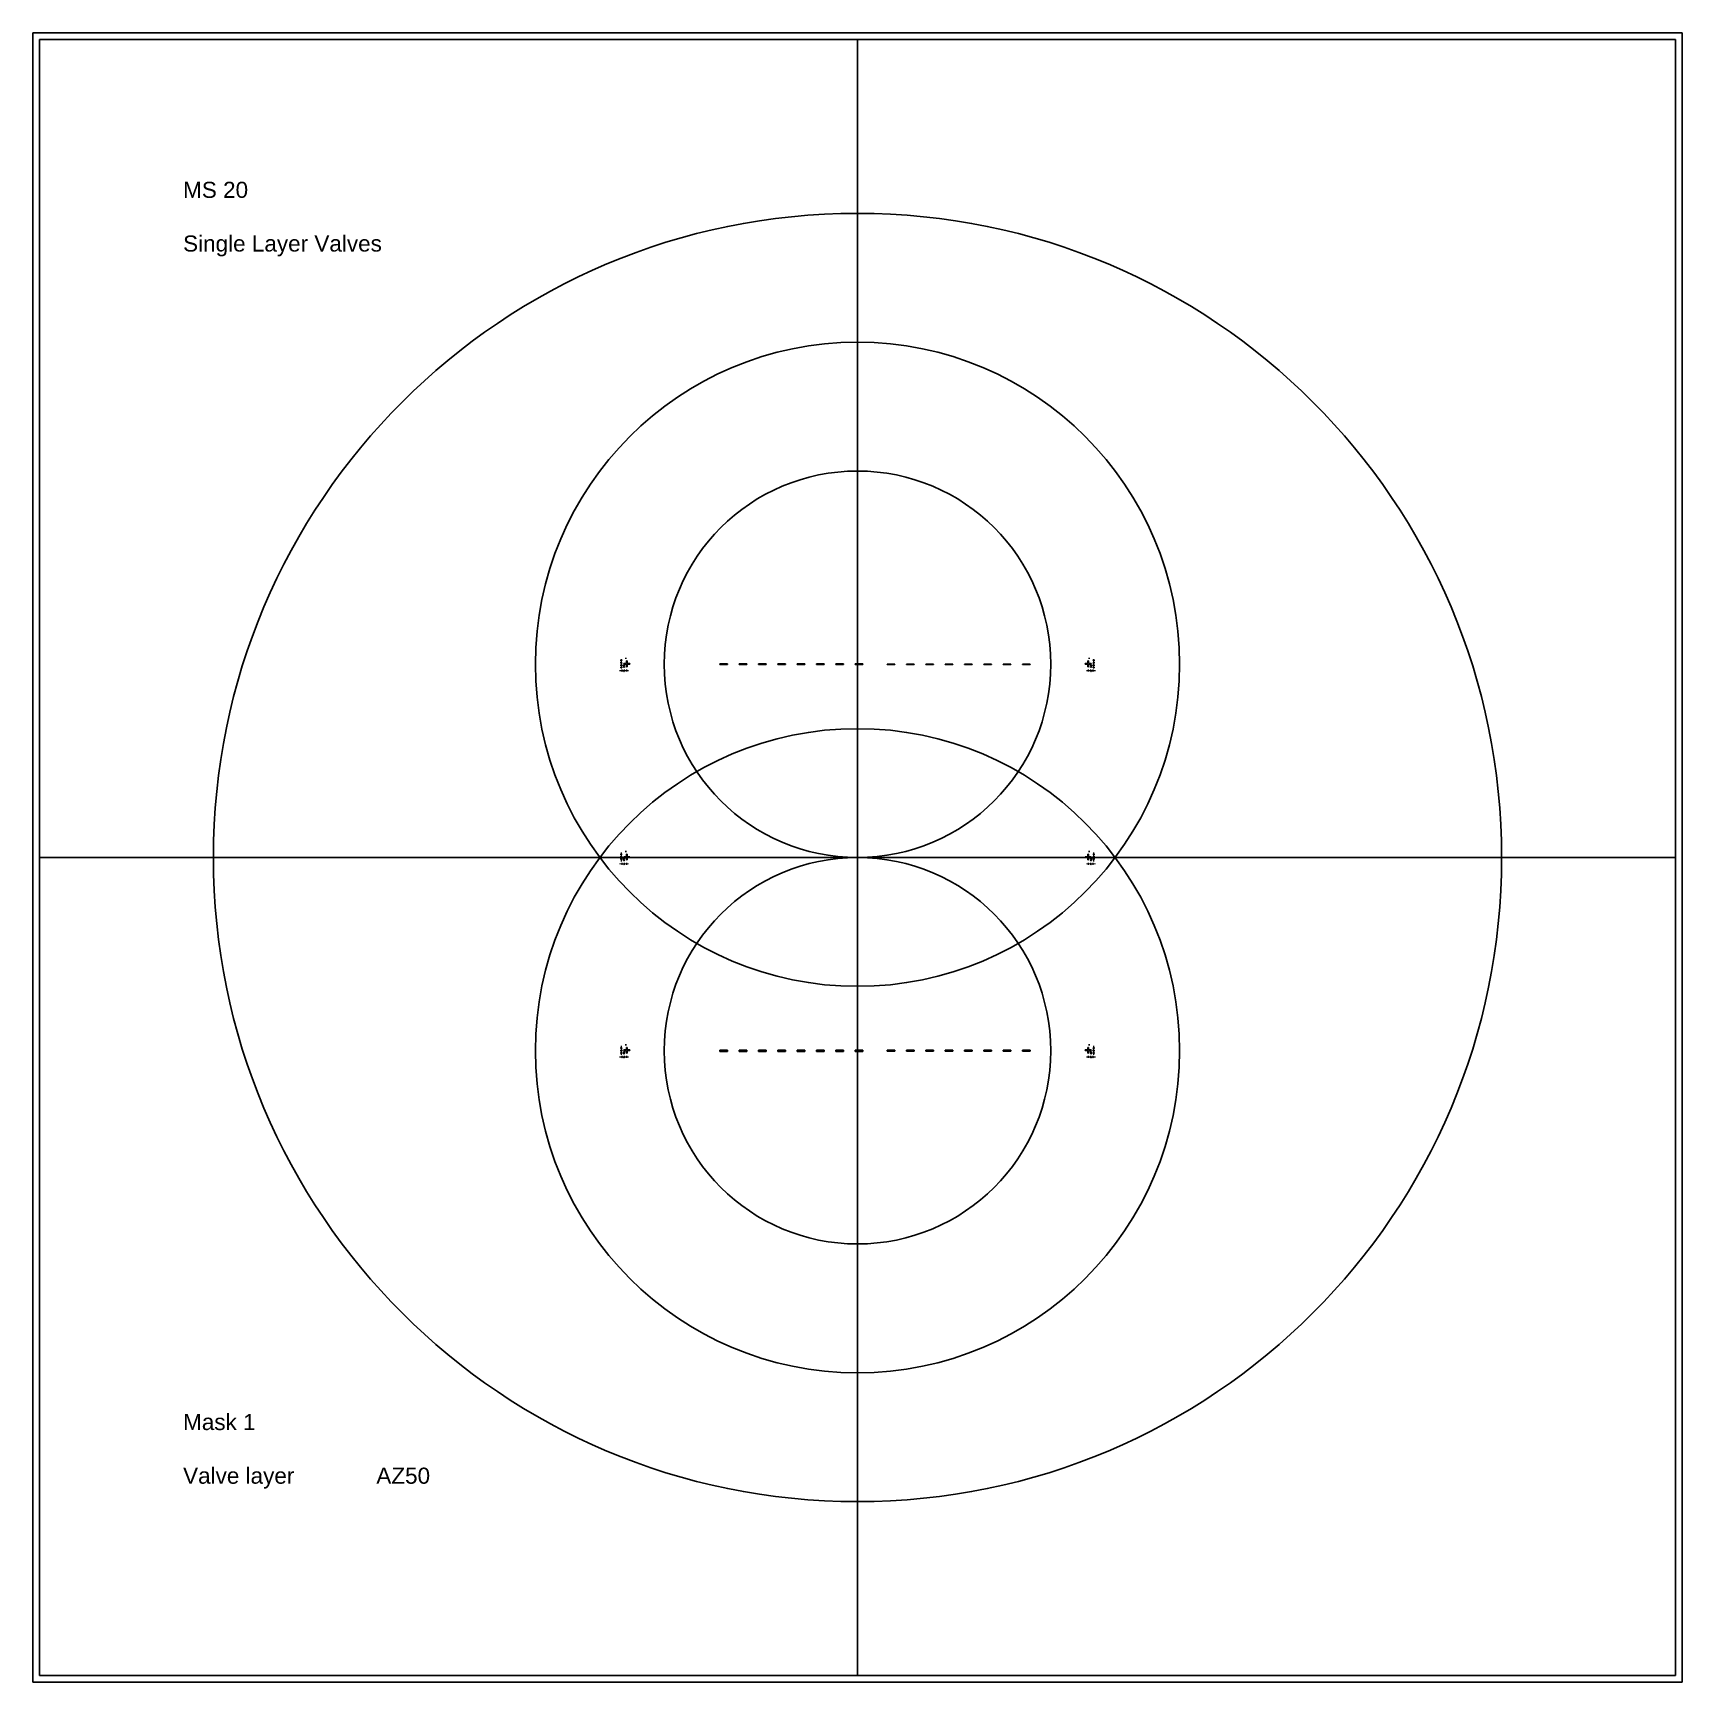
# Model space of a CAD drawing. Header units: millimetres. Extents: x 1000 to 444771, y -11148 to 590229.
# Drawn here: x 1000 to 129000, y 151000 to 279000 of the extents above; entities that cross this region are included whole.
import ezdxf

# ---------------------------------------------------------------- set-up
doc = ezdxf.new("R2010")
doc.units = ezdxf.units.MM
doc.layers.add('CLEAR', color=140, linetype='Continuous')
doc.layers.add('MASK', color=20, linetype='Continuous')
doc.styles.get("Standard").update_dxf_attribs({"font": 'arial.ttf'})

msp = doc.modelspace()

# ---------------------------------------------------------------- linework, layer by layer
for p, q in [((65000, 278500), (65000, 151500)), ((1500, 215000), (128500, 215000))]:
    msp.add_line(p, q)
for centre, radius in [((65000, 215000), 50000), ((65000, 230000), 25000), ((65000, 230000), 15000), ((65000, 200000), 25000), ((65000, 200000), 15000)]:
    msp.add_circle(centre, radius)
at = {"layer": 'CLEAR'}
for p, q in [((1000, 279000), (129000, 279000)), ((1000, 151000), (1000, 279000)), ((129000, 279000), (129000, 151000)), ((47016, 230410), (47016, 230510)), ((47016, 230510), (47028, 230510)), ((47028, 230410), (47016, 230410)), ((47028, 230510), (47028, 230410)), ((82972, 230510), (82972, 230410)), ((82984, 230510), (82972, 230510)), ((82972, 230410), (82984, 230410)), ((82984, 230410), (82984, 230510)), ((46566, 229545), (46566, 229470)), ((46578, 229545), (46566, 229545)), ((46566, 229470), (46578, 229470)), ((46578, 229470), (46578, 229545)), ((46596, 229545), (46596, 229495)), ((46608, 229545), (46596, 229545)), ((46596, 229495), (46608, 229495)), ((46608, 229495), (46608, 229545)), ((46621, 230341), (46696, 230341)), ((46621, 230329), (46621, 230341)), ((46696, 230329), (46621, 230329)), ((46621, 230311), (46671, 230311)), ((46621, 230299), (46621, 230311)), ((46671, 230299), (46621, 230299)), ((46621, 230281), (46671, 230281)), ((46621, 230269), (46621, 230281)), ((46671, 230269), (46621, 230269)), ((46621, 230251), (46671, 230251)), ((46621, 230239), (46621, 230251)), ((46671, 230239), (46621, 230239)), ((46621, 230221), (46671, 230221)), ((46621, 230209), (46621, 230221)), ((46671, 230209), (46621, 230209)), ((46621, 230191), (46696, 230191)), ((46621, 230179), (46621, 230191)), ((46696, 230179), (46621, 230179)), ((46621, 230161), (46671, 230161)), ((46621, 230149), (46621, 230161)), ((46671, 230149), (46621, 230149)), ((46621, 230131), (46671, 230131)), ((46621, 230119), (46621, 230131)), ((46671, 230119), (46621, 230119)), ((46621, 230101), (46671, 230101)), ((46621, 230089), (46621, 230101)), ((46671, 230089), (46621, 230089)), ((46621, 230071), (46671, 230071)), ((46621, 230059), (46621, 230071)), ((46671, 230059), (46621, 230059)), ((46621, 230041), (46721, 230041)), ((46621, 230029), (46621, 230041)), ((46721, 230029), (46621, 230029)), ((46621, 230011), (46671, 230011)), ((46621, 229999), (46621, 230011)), ((46671, 229999), (46621, 229999)), ((46621, 229981), (46671, 229981)), ((46621, 229969), (46621, 229981)), ((46671, 229969), (46621, 229969)), ((46621, 229951), (46671, 229951)), ((46621, 229939), (46621, 229951)), ((46671, 229939), (46621, 229939)), ((46621, 229921), (46671, 229921)), ((46621, 229909), (46621, 229921)), ((46671, 229909), (46621, 229909)), ((46621, 229891), (46696, 229891)), ((46621, 229879), (46621, 229891)), ((46696, 229879), (46621, 229879)), ((46621, 229861), (46671, 229861)), ((46621, 229849), (46621, 229861)), ((46671, 229849), (46621, 229849)), ((46621, 229831), (46671, 229831)), ((46621, 229819), (46621, 229831)), ((46671, 229819), (46621, 229819)), ((46621, 229801), (46671, 229801)), ((46621, 229789), (46621, 229801)), ((46671, 229789), (46621, 229789)), ((46621, 229771), (46671, 229771)), ((46621, 229759), (46621, 229771)), ((46671, 229759), (46621, 229759)), ((46621, 229741), (46696, 229741)), ((46621, 229729), (46621, 229741)), ((46696, 229729), (46621, 229729)), ((46626, 229545), (46626, 229495)), ((46638, 229545), (46626, 229545)), ((46626, 229495), (46638, 229495)), ((46638, 229495), (46638, 229545)), ((46656, 229545), (46656, 229495)), ((46668, 229545), (46656, 229545)), ((46656, 229495), (46668, 229495)), ((46668, 229495), (46668, 229545)), ((46671, 230311), (46671, 230299)), ((46671, 230281), (46671, 230269)), ((46671, 230251), (46671, 230239)), ((46671, 230221), (46671, 230209)), ((46671, 230161), (46671, 230149)), ((46671, 230131), (46671, 230119)), ((46671, 230101), (46671, 230089)), ((46671, 230071), (46671, 230059)), ((46671, 230011), (46671, 229999)), ((46671, 229981), (46671, 229969)), ((46671, 229951), (46671, 229939)), ((46671, 229921), (46671, 229909)), ((46671, 229861), (46671, 229849)), ((46671, 229831), (46671, 229819)), ((46671, 229801), (46671, 229789)), ((46671, 229771), (46671, 229759)), ((46686, 229545), (46686, 229495)), ((46698, 229545), (46686, 229545)), ((46686, 229495), (46698, 229495)), ((46696, 230341), (46696, 230329)), ((46696, 230191), (46696, 230179)), ((46696, 229891), (46696, 229879)), ((46696, 229741), (46696, 229729)), ((46698, 229495), (46698, 229545)), ((46716, 229545), (46716, 229470)), ((46728, 229545), (46716, 229545)), ((46716, 229470), (46728, 229470)), ((46721, 230041), (46721, 230029)), ((46728, 229470), (46728, 229545)), ((46746, 229545), (46746, 229495)), ((46758, 229545), (46746, 229545)), ((46746, 229495), (46758, 229495)), ((46758, 229495), (46758, 229545)), ((46776, 229545), (46776, 229495)), ((46788, 229545), (46776, 229545)), ((46776, 229495), (46788, 229495)), ((46788, 229495), (46788, 229545)), ((46806, 229545), (46806, 229495)), ((46818, 229545), (46806, 229545)), ((46806, 229495), (46818, 229495)), ((46818, 229495), (46818, 229545)), ((46824, 229925), (46850, 229925)), ((46824, 229769), (46824, 229925)), ((46850, 229769), (46824, 229769)), ((46836, 229545), (46836, 229495)), ((46848, 229545), (46836, 229545)), ((46836, 229495), (46848, 229495)), ((46848, 229495), (46848, 229545)), ((46850, 229868), (46918, 229936)), ((46850, 229925), (46850, 229868)), ((46850, 229825), (46850, 229769)), ((46850, 229825), (46918, 229758)), ((46866, 230060), (47066, 230060)), ((46866, 230010), (46866, 230060)), ((47066, 230010), (46866, 230010)), ((46866, 229847), (46937, 229918)), ((46866, 229847), (46937, 229776)), ((46866, 229545), (46866, 229445)), ((46878, 229545), (46866, 229545)), ((46866, 229445), (46878, 229445)), ((46878, 229445), (46878, 229545)), ((46896, 229545), (46896, 229495)), ((46908, 229545), (46896, 229545)), ((46896, 229495), (46908, 229495)), ((46908, 229495), (46908, 229545)), ((46918, 229936), (46937, 229918)), ((46918, 229758), (46937, 229776)), ((46926, 229545), (46926, 229495)), ((46938, 229545), (46926, 229545)), ((46926, 229495), (46938, 229495)), ((46938, 229495), (46938, 229545)), ((46956, 229545), (46956, 229495)), ((46968, 229545), (46956, 229545)), ((46956, 229495), (46968, 229495)), ((46968, 229495), (46968, 229545)), ((46986, 229545), (46986, 229495)), ((46998, 229545), (46986, 229545)), ((46986, 229495), (46998, 229495)), ((46998, 229495), (46998, 229545)), ((47016, 229545), (47016, 229470)), ((47028, 229545), (47016, 229545)), ((47016, 229470), (47028, 229470)), ((47028, 229470), (47028, 229545)), ((47046, 229545), (47046, 229495)), ((47058, 229545), (47046, 229545)), ((47046, 229495), (47058, 229495)), ((47058, 229495), (47058, 229545)), ((47066, 230060), (47066, 230260)), ((47066, 230260), (47116, 230260)), ((47066, 229810), (47066, 230010)), ((47116, 229810), (47066, 229810)), ((47076, 229545), (47076, 229495)), ((47088, 229545), (47076, 229545)), ((47076, 229495), (47088, 229495)), ((47088, 229495), (47088, 229545)), ((47106, 229545), (47106, 229495)), ((47118, 229545), (47106, 229545)), ((47106, 229495), (47118, 229495)), ((47116, 230260), (47116, 230060)), ((47116, 230060), (47316, 230060)), ((47316, 230010), (47116, 230010)), ((47116, 230010), (47116, 229810)), ((47118, 229495), (47118, 229545)), ((47136, 229545), (47136, 229495)), ((47148, 229545), (47136, 229545)), ((47136, 229495), (47148, 229495)), ((47148, 229495), (47148, 229545)), ((47166, 229545), (47166, 229470)), ((47178, 229545), (47166, 229545)), ((47166, 229470), (47178, 229470)), ((47178, 229470), (47178, 229545)), ((47316, 230060), (47316, 230010)), ((54306, 230025), (54906, 230025)), ((54306, 229975), (54306, 230025)), ((54906, 229975), (54306, 229975)), ((54906, 230025), (54906, 229975)), ((55806, 230025), (56406, 230025)), ((55806, 229975), (55806, 230025)), ((56406, 229975), (55806, 229975)), ((56406, 230025), (56406, 229975)), ((57306, 230025), (57906, 230025)), ((57306, 229975), (57306, 230025)), ((57906, 229975), (57306, 229975)), ((57906, 230025), (57906, 229975)), ((58806, 230025), (59406, 230025)), ((58806, 229975), (58806, 230025)), ((59406, 229975), (58806, 229975)), ((59406, 230025), (59406, 229975)), ((60306, 230025), (60906, 230025)), ((60306, 229975), (60306, 230025)), ((60906, 229975), (60306, 229975)), ((60906, 230025), (60906, 229975)), ((61806, 230025), (62406, 230025)), ((61806, 229975), (61806, 230025)), ((62406, 229975), (61806, 229975)), ((62406, 230025), (62406, 229975)), ((63306, 230025), (63906, 230025)), ((63306, 229975), (63306, 230025)), ((63906, 229975), (63306, 229975)), ((63906, 230025), (63906, 229975)), ((64806, 230025), (65406, 230025)), ((64806, 229975), (64806, 230025)), ((65406, 229975), (64806, 229975)), ((65406, 230025), (65406, 229975)), ((67306, 230013), (67906, 230013)), ((67306, 229988), (67306, 230013)), ((67906, 229988), (67306, 229988)), ((67906, 230013), (67906, 229988)), ((68806, 230013), (69406, 230013)), ((68806, 229988), (68806, 230013)), ((69406, 229988), (68806, 229988)), ((69406, 230013), (69406, 229988)), ((70306, 230013), (70906, 230013)), ((70306, 229988), (70306, 230013)), ((70906, 229988), (70306, 229988)), ((70906, 230013), (70906, 229988)), ((71806, 230013), (72406, 230013)), ((71806, 229988), (71806, 230013)), ((72406, 229988), (71806, 229988)), ((72406, 230013), (72406, 229988)), ((73306, 230013), (73906, 230013)), ((73306, 229988), (73306, 230013)), ((73906, 229988), (73306, 229988)), ((73906, 230013), (73906, 229988)), ((74806, 230013), (75406, 230013)), ((74806, 229988), (74806, 230013)), ((75406, 229988), (74806, 229988)), ((75406, 230013), (75406, 229988)), ((76306, 230013), (76906, 230013)), ((76306, 229988), (76306, 230013)), ((76906, 229988), (76306, 229988)), ((76906, 230013), (76906, 229988)), ((77806, 230013), (78406, 230013)), ((77806, 229988), (77806, 230013)), ((78406, 229988), (77806, 229988)), ((78406, 230013), (78406, 229988)), ((82884, 230060), (82684, 230060)), ((82684, 230060), (82684, 230010)), ((82684, 230010), (82884, 230010)), ((82822, 229470), (82822, 229545)), ((82822, 229545), (82834, 229545)), ((82834, 229470), (82822, 229470)), ((82834, 229545), (82834, 229470)), ((82852, 229495), (82852, 229545)), ((82852, 229545), (82864, 229545)), ((82864, 229495), (82852, 229495)), ((82864, 229545), (82864, 229495)), ((82882, 229495), (82882, 229545)), ((82882, 229545), (82894, 229545)), ((82894, 229495), (82882, 229495)), ((82934, 230260), (82884, 230260)), ((82884, 230260), (82884, 230060)), ((82884, 230010), (82884, 229810)), ((82884, 229810), (82934, 229810)), ((82894, 229545), (82894, 229495)), ((82912, 229495), (82912, 229545)), ((82912, 229545), (82924, 229545)), ((82924, 229495), (82912, 229495)), ((82924, 229545), (82924, 229495)), ((82934, 230060), (82934, 230260)), ((83134, 230060), (82934, 230060)), ((82934, 229810), (82934, 230010)), ((82934, 230010), (83134, 230010)), ((82942, 229495), (82942, 229545)), ((82942, 229545), (82954, 229545)), ((82954, 229495), (82942, 229495)), ((82954, 229545), (82954, 229495)), ((82972, 229470), (82972, 229545)), ((82972, 229545), (82984, 229545)), ((82984, 229470), (82972, 229470)), ((82984, 229545), (82984, 229470)), ((83002, 229495), (83002, 229545)), ((83002, 229545), (83014, 229545)), ((83014, 229495), (83002, 229495)), ((83014, 229545), (83014, 229495)), ((83032, 229495), (83032, 229545)), ((83032, 229545), (83044, 229545)), ((83044, 229495), (83032, 229495)), ((83044, 229545), (83044, 229495)), ((83062, 229495), (83062, 229545)), ((83062, 229545), (83074, 229545)), ((83074, 229495), (83062, 229495)), ((83082, 229936), (83063, 229918)), ((83134, 229847), (83063, 229918)), ((83134, 229847), (83063, 229776)), ((83082, 229758), (83063, 229776)), ((83074, 229545), (83074, 229495)), ((83149, 229868), (83082, 229936)), ((83149, 229825), (83082, 229758)), ((83092, 229495), (83092, 229545)), ((83092, 229545), (83104, 229545)), ((83104, 229495), (83092, 229495)), ((83104, 229545), (83104, 229495)), ((83122, 229445), (83122, 229545)), ((83122, 229545), (83134, 229545)), ((83134, 229445), (83122, 229445)), ((83134, 230010), (83134, 230060)), ((83134, 229545), (83134, 229445)), ((83175, 229925), (83149, 229925)), ((83149, 229925), (83149, 229868)), ((83149, 229825), (83149, 229769)), ((83149, 229769), (83175, 229769)), ((83152, 229495), (83152, 229545)), ((83152, 229545), (83164, 229545)), ((83164, 229495), (83152, 229495)), ((83164, 229545), (83164, 229495)), ((83175, 229769), (83175, 229925)), ((83182, 229495), (83182, 229545)), ((83182, 229545), (83194, 229545)), ((83194, 229495), (83182, 229495)), ((83194, 229545), (83194, 229495)), ((83212, 229495), (83212, 229545)), ((83212, 229545), (83224, 229545)), ((83224, 229495), (83212, 229495)), ((83224, 229545), (83224, 229495)), ((83242, 229495), (83242, 229545)), ((83242, 229545), (83254, 229545)), ((83254, 229495), (83242, 229495)), ((83254, 229545), (83254, 229495)), ((83272, 229470), (83272, 229545)), ((83272, 229545), (83284, 229545)), ((83284, 229470), (83272, 229470)), ((83379, 230041), (83279, 230041)), ((83279, 230041), (83279, 230029)), ((83279, 230029), (83379, 230029)), ((83284, 229545), (83284, 229470)), ((83302, 229495), (83302, 229545)), ((83302, 229545), (83314, 229545)), ((83314, 229495), (83302, 229495)), ((83379, 230341), (83304, 230341)), ((83304, 230341), (83304, 230329)), ((83304, 230329), (83379, 230329)), ((83379, 230191), (83304, 230191)), ((83304, 230191), (83304, 230179)), ((83304, 230179), (83379, 230179)), ((83379, 229891), (83304, 229891)), ((83304, 229891), (83304, 229879)), ((83304, 229879), (83379, 229879)), ((83379, 229741), (83304, 229741)), ((83304, 229741), (83304, 229729)), ((83304, 229729), (83379, 229729)), ((83314, 229545), (83314, 229495)), ((83379, 230311), (83329, 230311)), ((83329, 230311), (83329, 230299)), ((83329, 230299), (83379, 230299)), ((83379, 230281), (83329, 230281)), ((83329, 230281), (83329, 230269)), ((83329, 230269), (83379, 230269)), ((83379, 230251), (83329, 230251)), ((83329, 230251), (83329, 230239)), ((83329, 230239), (83379, 230239)), ((83379, 230221), (83329, 230221)), ((83329, 230221), (83329, 230209)), ((83329, 230209), (83379, 230209)), ((83379, 230161), (83329, 230161)), ((83329, 230161), (83329, 230149)), ((83329, 230149), (83379, 230149)), ((83379, 230131), (83329, 230131)), ((83329, 230131), (83329, 230119)), ((83329, 230119), (83379, 230119)), ((83379, 230101), (83329, 230101)), ((83329, 230101), (83329, 230089)), ((83329, 230089), (83379, 230089)), ((83379, 230071), (83329, 230071)), ((83329, 230071), (83329, 230059)), ((83329, 230059), (83379, 230059)), ((83379, 230011), (83329, 230011)), ((83329, 230011), (83329, 229999)), ((83329, 229999), (83379, 229999)), ((83379, 229981), (83329, 229981)), ((83329, 229981), (83329, 229969)), ((83329, 229969), (83379, 229969)), ((83379, 229951), (83329, 229951)), ((83329, 229951), (83329, 229939)), ((83329, 229939), (83379, 229939)), ((83379, 229921), (83329, 229921)), ((83329, 229921), (83329, 229909)), ((83329, 229909), (83379, 229909)), ((83379, 229861), (83329, 229861)), ((83329, 229861), (83329, 229849)), ((83329, 229849), (83379, 229849)), ((83379, 229831), (83329, 229831)), ((83329, 229831), (83329, 229819)), ((83329, 229819), (83379, 229819)), ((83379, 229801), (83329, 229801)), ((83329, 229801), (83329, 229789)), ((83329, 229789), (83379, 229789)), ((83379, 229771), (83329, 229771)), ((83329, 229771), (83329, 229759)), ((83329, 229759), (83379, 229759)), ((83332, 229495), (83332, 229545)), ((83332, 229545), (83344, 229545)), ((83344, 229495), (83332, 229495)), ((83344, 229545), (83344, 229495)), ((83362, 229495), (83362, 229545)), ((83362, 229545), (83374, 229545)), ((83374, 229495), (83362, 229495)), ((83374, 229545), (83374, 229495)), ((83379, 230329), (83379, 230341)), ((83379, 230299), (83379, 230311)), ((83379, 230269), (83379, 230281)), ((83379, 230239), (83379, 230251)), ((83379, 230209), (83379, 230221)), ((83379, 230179), (83379, 230191)), ((83379, 230149), (83379, 230161)), ((83379, 230119), (83379, 230131)), ((83379, 230089), (83379, 230101)), ((83379, 230059), (83379, 230071)), ((83379, 230029), (83379, 230041)), ((83379, 229999), (83379, 230011)), ((83379, 229969), (83379, 229981)), ((83379, 229939), (83379, 229951)), ((83379, 229909), (83379, 229921)), ((83379, 229879), (83379, 229891)), ((83379, 229849), (83379, 229861)), ((83379, 229819), (83379, 229831)), ((83379, 229789), (83379, 229801)), ((83379, 229759), (83379, 229771)), ((83379, 229729), (83379, 229741)), ((83392, 229495), (83392, 229545)), ((83392, 229545), (83404, 229545)), ((83404, 229495), (83392, 229495)), ((83404, 229545), (83404, 229495)), ((83422, 229470), (83422, 229545)), ((83422, 229545), (83434, 229545)), ((83434, 229470), (83422, 229470)), ((83434, 229545), (83434, 229470)), ((46621, 215341), (46696, 215341)), ((46621, 215329), (46621, 215341)), ((46696, 215329), (46621, 215329)), ((46621, 215311), (46671, 215311)), ((46621, 215299), (46621, 215311)), ((46671, 215299), (46621, 215299)), ((46621, 215281), (46671, 215281)), ((46621, 215269), (46621, 215281)), ((46671, 215269), (46621, 215269)), ((46621, 215251), (46671, 215251)), ((46621, 215239), (46621, 215251)), ((46671, 215239), (46621, 215239)), ((46621, 215221), (46671, 215221)), ((46621, 215209), (46621, 215221)), ((46671, 215209), (46621, 215209)), ((46621, 215191), (46696, 215191)), ((46621, 215179), (46621, 215191)), ((46696, 215179), (46621, 215179)), ((46621, 215161), (46671, 215161)), ((46621, 215149), (46621, 215161)), ((46671, 215149), (46621, 215149)), ((46621, 215131), (46671, 215131)), ((46621, 215119), (46621, 215131)), ((46671, 215119), (46621, 215119)), ((46621, 215101), (46671, 215101)), ((46621, 215089), (46621, 215101)), ((46671, 215089), (46621, 215089)), ((46621, 215071), (46671, 215071)), ((46621, 215059), (46621, 215071)), ((46671, 215059), (46621, 215059)), ((46621, 215041), (46721, 215041)), ((46621, 215029), (46621, 215041)), ((46671, 215311), (46671, 215299)), ((46671, 215281), (46671, 215269)), ((46671, 215251), (46671, 215239)), ((46671, 215221), (46671, 215209)), ((46671, 215161), (46671, 215149)), ((46671, 215131), (46671, 215119)), ((46671, 215101), (46671, 215089)), ((46671, 215071), (46671, 215059)), ((46696, 215341), (46696, 215329)), ((46696, 215191), (46696, 215179)), ((46721, 215041), (46721, 215029)), ((46866, 215060), (47066, 215060)), ((46866, 215010), (46866, 215060)), ((47016, 215410), (47016, 215510)), ((47016, 215510), (47028, 215510)), ((47028, 215410), (47016, 215410)), ((47028, 215510), (47028, 215410)), ((47066, 215060), (47066, 215260)), ((47066, 215260), (47116, 215260)), ((47116, 215260), (47116, 215060)), ((47116, 215060), (47316, 215060)), ((47316, 215060), (47316, 215010)), ((82884, 215060), (82684, 215060)), ((82684, 215060), (82684, 215010)), ((82934, 215260), (82884, 215260)), ((82884, 215260), (82884, 215060)), ((82934, 215060), (82934, 215260)), ((83134, 215060), (82934, 215060)), ((82972, 215510), (82972, 215410)), ((82984, 215510), (82972, 215510)), ((82972, 215410), (82984, 215410)), ((82984, 215410), (82984, 215510)), ((83134, 215010), (83134, 215060)), ((83379, 215041), (83279, 215041)), ((83279, 215041), (83279, 215029)), ((83379, 215341), (83304, 215341)), ((83304, 215341), (83304, 215329)), ((83304, 215329), (83379, 215329)), ((83379, 215191), (83304, 215191)), ((83304, 215191), (83304, 215179)), ((83304, 215179), (83379, 215179)), ((83379, 215311), (83329, 215311)), ((83329, 215311), (83329, 215299)), ((83329, 215299), (83379, 215299)), ((83379, 215281), (83329, 215281)), ((83329, 215281), (83329, 215269)), ((83329, 215269), (83379, 215269)), ((83379, 215251), (83329, 215251)), ((83329, 215251), (83329, 215239)), ((83329, 215239), (83379, 215239)), ((83379, 215221), (83329, 215221)), ((83329, 215221), (83329, 215209)), ((83329, 215209), (83379, 215209)), ((83379, 215161), (83329, 215161)), ((83329, 215161), (83329, 215149)), ((83329, 215149), (83379, 215149)), ((83379, 215131), (83329, 215131)), ((83329, 215131), (83329, 215119)), ((83329, 215119), (83379, 215119)), ((83379, 215101), (83329, 215101)), ((83329, 215101), (83329, 215089)), ((83329, 215089), (83379, 215089)), ((83379, 215071), (83329, 215071)), ((83329, 215071), (83329, 215059)), ((83329, 215059), (83379, 215059)), ((83379, 215329), (83379, 215341)), ((83379, 215299), (83379, 215311)), ((83379, 215269), (83379, 215281)), ((83379, 215239), (83379, 215251)), ((83379, 215209), (83379, 215221)), ((83379, 215179), (83379, 215191)), ((83379, 215149), (83379, 215161)), ((83379, 215119), (83379, 215131)), ((83379, 215089), (83379, 215101)), ((83379, 215059), (83379, 215071)), ((83379, 215029), (83379, 215041)), ((46566, 214545), (46566, 214470)), ((46578, 214545), (46566, 214545)), ((46566, 214470), (46578, 214470)), ((46578, 214470), (46578, 214545)), ((46596, 214545), (46596, 214495)), ((46608, 214545), (46596, 214545)), ((46596, 214495), (46608, 214495)), ((46608, 214495), (46608, 214545)), ((46721, 215029), (46621, 215029)), ((46621, 215011), (46671, 215011)), ((46621, 214999), (46621, 215011)), ((46671, 214999), (46621, 214999)), ((46621, 214981), (46671, 214981)), ((46621, 214969), (46621, 214981)), ((46671, 214969), (46621, 214969)), ((46621, 214951), (46671, 214951)), ((46621, 214939), (46621, 214951)), ((46671, 214939), (46621, 214939)), ((46621, 214921), (46671, 214921)), ((46621, 214909), (46621, 214921)), ((46671, 214909), (46621, 214909)), ((46621, 214891), (46696, 214891)), ((46621, 214879), (46621, 214891)), ((46696, 214879), (46621, 214879)), ((46621, 214861), (46671, 214861)), ((46621, 214849), (46621, 214861)), ((46671, 214849), (46621, 214849)), ((46621, 214831), (46671, 214831)), ((46621, 214819), (46621, 214831)), ((46671, 214819), (46621, 214819)), ((46621, 214801), (46671, 214801)), ((46621, 214789), (46621, 214801)), ((46671, 214789), (46621, 214789)), ((46621, 214771), (46671, 214771)), ((46621, 214759), (46621, 214771)), ((46671, 214759), (46621, 214759)), ((46621, 214741), (46696, 214741)), ((46621, 214729), (46621, 214741)), ((46696, 214729), (46621, 214729)), ((46626, 214545), (46626, 214495)), ((46638, 214545), (46626, 214545)), ((46626, 214495), (46638, 214495)), ((46638, 214495), (46638, 214545)), ((46656, 214545), (46656, 214495)), ((46668, 214545), (46656, 214545)), ((46656, 214495), (46668, 214495)), ((46668, 214495), (46668, 214545)), ((46671, 215011), (46671, 214999)), ((46671, 214981), (46671, 214969)), ((46671, 214951), (46671, 214939)), ((46671, 214921), (46671, 214909)), ((46671, 214861), (46671, 214849)), ((46671, 214831), (46671, 214819)), ((46671, 214801), (46671, 214789)), ((46671, 214771), (46671, 214759)), ((46686, 214545), (46686, 214495)), ((46698, 214545), (46686, 214545)), ((46686, 214495), (46698, 214495)), ((46696, 214891), (46696, 214879)), ((46696, 214741), (46696, 214729)), ((46698, 214495), (46698, 214545)), ((46716, 214545), (46716, 214470)), ((46728, 214545), (46716, 214545)), ((46716, 214470), (46728, 214470)), ((46728, 214470), (46728, 214545)), ((46746, 214545), (46746, 214495)), ((46758, 214545), (46746, 214545)), ((46746, 214495), (46758, 214495)), ((46758, 214495), (46758, 214545)), ((46776, 214545), (46776, 214495)), ((46788, 214545), (46776, 214545)), ((46776, 214495), (46788, 214495)), ((46788, 214495), (46788, 214545)), ((46806, 214545), (46806, 214495)), ((46818, 214545), (46806, 214545)), ((46806, 214495), (46818, 214495)), ((46818, 214495), (46818, 214545)), ((46824, 214925), (46850, 214925)), ((46824, 214769), (46824, 214925)), ((46850, 214769), (46824, 214769)), ((46836, 214545), (46836, 214495)), ((46848, 214545), (46836, 214545)), ((46836, 214495), (46848, 214495)), ((46848, 214495), (46848, 214545)), ((46850, 214868), (46918, 214936)), ((46850, 214925), (46850, 214868)), ((46850, 214825), (46850, 214769)), ((46850, 214825), (46918, 214758)), ((47066, 215010), (46866, 215010)), ((46866, 214847), (46937, 214918)), ((46866, 214847), (46937, 214776)), ((46866, 214545), (46866, 214445)), ((46878, 214545), (46866, 214545)), ((46866, 214445), (46878, 214445)), ((46878, 214445), (46878, 214545)), ((46896, 214545), (46896, 214495)), ((46908, 214545), (46896, 214545)), ((46896, 214495), (46908, 214495)), ((46908, 214495), (46908, 214545)), ((46918, 214936), (46937, 214918)), ((46918, 214758), (46937, 214776)), ((46926, 214545), (46926, 214495)), ((46938, 214545), (46926, 214545)), ((46926, 214495), (46938, 214495)), ((46938, 214495), (46938, 214545)), ((46956, 214545), (46956, 214495)), ((46968, 214545), (46956, 214545)), ((46956, 214495), (46968, 214495)), ((46968, 214495), (46968, 214545)), ((46986, 214545), (46986, 214495)), ((46998, 214545), (46986, 214545)), ((46986, 214495), (46998, 214495)), ((46998, 214495), (46998, 214545)), ((47016, 214545), (47016, 214470)), ((47028, 214545), (47016, 214545)), ((47016, 214470), (47028, 214470)), ((47028, 214470), (47028, 214545)), ((47046, 214545), (47046, 214495)), ((47058, 214545), (47046, 214545)), ((47046, 214495), (47058, 214495)), ((47058, 214495), (47058, 214545)), ((47066, 214810), (47066, 215010)), ((47116, 214810), (47066, 214810)), ((47076, 214545), (47076, 214495)), ((47088, 214545), (47076, 214545)), ((47076, 214495), (47088, 214495)), ((47088, 214495), (47088, 214545)), ((47106, 214545), (47106, 214495)), ((47118, 214545), (47106, 214545)), ((47106, 214495), (47118, 214495)), ((47316, 215010), (47116, 215010)), ((47116, 215010), (47116, 214810)), ((47118, 214495), (47118, 214545)), ((47136, 214545), (47136, 214495)), ((47148, 214545), (47136, 214545)), ((47136, 214495), (47148, 214495)), ((47148, 214495), (47148, 214545)), ((47166, 214545), (47166, 214470)), ((47178, 214545), (47166, 214545)), ((47166, 214470), (47178, 214470)), ((47178, 214470), (47178, 214545)), ((82684, 215010), (82884, 215010)), ((82822, 214470), (82822, 214545)), ((82822, 214545), (82834, 214545)), ((82834, 214470), (82822, 214470)), ((82834, 214545), (82834, 214470)), ((82852, 214495), (82852, 214545)), ((82852, 214545), (82864, 214545)), ((82864, 214495), (82852, 214495)), ((82864, 214545), (82864, 214495)), ((82882, 214495), (82882, 214545)), ((82882, 214545), (82894, 214545)), ((82894, 214495), (82882, 214495)), ((82884, 215010), (82884, 214810)), ((82884, 214810), (82934, 214810)), ((82894, 214545), (82894, 214495)), ((82912, 214495), (82912, 214545)), ((82912, 214545), (82924, 214545)), ((82924, 214495), (82912, 214495)), ((82924, 214545), (82924, 214495)), ((82934, 214810), (82934, 215010)), ((82934, 215010), (83134, 215010)), ((82942, 214495), (82942, 214545)), ((82942, 214545), (82954, 214545)), ((82954, 214495), (82942, 214495)), ((82954, 214545), (82954, 214495)), ((82972, 214470), (82972, 214545)), ((82972, 214545), (82984, 214545)), ((82984, 214470), (82972, 214470)), ((82984, 214545), (82984, 214470)), ((83002, 214495), (83002, 214545)), ((83002, 214545), (83014, 214545)), ((83014, 214495), (83002, 214495)), ((83014, 214545), (83014, 214495)), ((83032, 214495), (83032, 214545)), ((83032, 214545), (83044, 214545)), ((83044, 214495), (83032, 214495)), ((83044, 214545), (83044, 214495)), ((83062, 214495), (83062, 214545)), ((83062, 214545), (83074, 214545)), ((83074, 214495), (83062, 214495)), ((83082, 214936), (83063, 214918)), ((83134, 214847), (83063, 214918)), ((83134, 214847), (83063, 214776)), ((83082, 214758), (83063, 214776)), ((83074, 214545), (83074, 214495)), ((83149, 214868), (83082, 214936)), ((83149, 214825), (83082, 214758)), ((83092, 214495), (83092, 214545)), ((83092, 214545), (83104, 214545)), ((83104, 214495), (83092, 214495)), ((83104, 214545), (83104, 214495)), ((83122, 214445), (83122, 214545)), ((83122, 214545), (83134, 214545)), ((83134, 214445), (83122, 214445)), ((83134, 214545), (83134, 214445)), ((83175, 214925), (83149, 214925)), ((83149, 214925), (83149, 214868)), ((83149, 214825), (83149, 214769)), ((83149, 214769), (83175, 214769)), ((83152, 214495), (83152, 214545)), ((83152, 214545), (83164, 214545)), ((83164, 214495), (83152, 214495)), ((83164, 214545), (83164, 214495)), ((83175, 214769), (83175, 214925)), ((83182, 214495), (83182, 214545)), ((83182, 214545), (83194, 214545)), ((83194, 214495), (83182, 214495)), ((83194, 214545), (83194, 214495)), ((83212, 214495), (83212, 214545)), ((83212, 214545), (83224, 214545)), ((83224, 214495), (83212, 214495)), ((83224, 214545), (83224, 214495)), ((83242, 214495), (83242, 214545)), ((83242, 214545), (83254, 214545)), ((83254, 214495), (83242, 214495)), ((83254, 214545), (83254, 214495)), ((83272, 214470), (83272, 214545)), ((83272, 214545), (83284, 214545)), ((83284, 214470), (83272, 214470)), ((83279, 215029), (83379, 215029)), ((83284, 214545), (83284, 214470)), ((83302, 214495), (83302, 214545)), ((83302, 214545), (83314, 214545)), ((83314, 214495), (83302, 214495)), ((83379, 214891), (83304, 214891)), ((83304, 214891), (83304, 214879)), ((83304, 214879), (83379, 214879)), ((83379, 214741), (83304, 214741)), ((83304, 214741), (83304, 214729)), ((83304, 214729), (83379, 214729)), ((83314, 214545), (83314, 214495)), ((83379, 215011), (83329, 215011)), ((83329, 215011), (83329, 214999)), ((83329, 214999), (83379, 214999)), ((83379, 214981), (83329, 214981)), ((83329, 214981), (83329, 214969)), ((83329, 214969), (83379, 214969)), ((83379, 214951), (83329, 214951)), ((83329, 214951), (83329, 214939)), ((83329, 214939), (83379, 214939)), ((83379, 214921), (83329, 214921)), ((83329, 214921), (83329, 214909)), ((83329, 214909), (83379, 214909)), ((83379, 214861), (83329, 214861)), ((83329, 214861), (83329, 214849)), ((83329, 214849), (83379, 214849)), ((83379, 214831), (83329, 214831)), ((83329, 214831), (83329, 214819)), ((83329, 214819), (83379, 214819)), ((83379, 214801), (83329, 214801)), ((83329, 214801), (83329, 214789)), ((83329, 214789), (83379, 214789)), ((83379, 214771), (83329, 214771)), ((83329, 214771), (83329, 214759)), ((83329, 214759), (83379, 214759)), ((83332, 214495), (83332, 214545)), ((83332, 214545), (83344, 214545)), ((83344, 214495), (83332, 214495)), ((83344, 214545), (83344, 214495)), ((83362, 214495), (83362, 214545)), ((83362, 214545), (83374, 214545)), ((83374, 214495), (83362, 214495)), ((83374, 214545), (83374, 214495)), ((83379, 214999), (83379, 215011)), ((83379, 214969), (83379, 214981)), ((83379, 214939), (83379, 214951)), ((83379, 214909), (83379, 214921)), ((83379, 214879), (83379, 214891)), ((83379, 214849), (83379, 214861)), ((83379, 214819), (83379, 214831)), ((83379, 214789), (83379, 214801)), ((83379, 214759), (83379, 214771)), ((83379, 214729), (83379, 214741)), ((83392, 214495), (83392, 214545)), ((83392, 214545), (83404, 214545)), ((83404, 214495), (83392, 214495)), ((83404, 214545), (83404, 214495)), ((83422, 214470), (83422, 214545)), ((83422, 214545), (83434, 214545)), ((83434, 214470), (83422, 214470)), ((83434, 214545), (83434, 214470)), ((46621, 200341), (46696, 200341)), ((46621, 200329), (46621, 200341)), ((46696, 200329), (46621, 200329)), ((46621, 200311), (46671, 200311)), ((46621, 200299), (46621, 200311)), ((46671, 200299), (46621, 200299)), ((46621, 200281), (46671, 200281)), ((46621, 200269), (46621, 200281)), ((46671, 200269), (46621, 200269)), ((46621, 200251), (46671, 200251)), ((46621, 200239), (46621, 200251)), ((46671, 200239), (46621, 200239)), ((46621, 200221), (46671, 200221)), ((46621, 200209), (46621, 200221)), ((46671, 200209), (46621, 200209)), ((46621, 200191), (46696, 200191)), ((46621, 200179), (46621, 200191)), ((46696, 200179), (46621, 200179)), ((46621, 200161), (46671, 200161)), ((46621, 200149), (46621, 200161)), ((46671, 200149), (46621, 200149)), ((46621, 200131), (46671, 200131)), ((46621, 200119), (46621, 200131)), ((46671, 200119), (46621, 200119)), ((46621, 200101), (46671, 200101)), ((46621, 200089), (46621, 200101)), ((46671, 200089), (46621, 200089)), ((46621, 200071), (46671, 200071)), ((46621, 200059), (46621, 200071)), ((46671, 200059), (46621, 200059)), ((46621, 200041), (46721, 200041)), ((46621, 200029), (46621, 200041)), ((46721, 200029), (46621, 200029)), ((46621, 200011), (46671, 200011)), ((46621, 199999), (46621, 200011)), ((46671, 199999), (46621, 199999)), ((46621, 199981), (46671, 199981)), ((46621, 199969), (46621, 199981)), ((46671, 199969), (46621, 199969)), ((46621, 199951), (46671, 199951)), ((46621, 199939), (46621, 199951)), ((46671, 199939), (46621, 199939)), ((46621, 199921), (46671, 199921)), ((46621, 199909), (46621, 199921)), ((46671, 199909), (46621, 199909)), ((46621, 199891), (46696, 199891)), ((46621, 199879), (46621, 199891)), ((46696, 199879), (46621, 199879)), ((46621, 199861), (46671, 199861)), ((46621, 199849), (46621, 199861)), ((46671, 199849), (46621, 199849)), ((46621, 199831), (46671, 199831)), ((46621, 199819), (46621, 199831)), ((46671, 199819), (46621, 199819)), ((46621, 199801), (46671, 199801)), ((46621, 199789), (46621, 199801)), ((46671, 199789), (46621, 199789)), ((46621, 199771), (46671, 199771)), ((46621, 199759), (46621, 199771)), ((46671, 199759), (46621, 199759)), ((46621, 199741), (46696, 199741)), ((46621, 199729), (46621, 199741)), ((46696, 199729), (46621, 199729)), ((46671, 200311), (46671, 200299)), ((46671, 200281), (46671, 200269)), ((46671, 200251), (46671, 200239)), ((46671, 200221), (46671, 200209)), ((46671, 200161), (46671, 200149)), ((46671, 200131), (46671, 200119)), ((46671, 200101), (46671, 200089)), ((46671, 200071), (46671, 200059)), ((46671, 200011), (46671, 199999)), ((46671, 199981), (46671, 199969)), ((46671, 199951), (46671, 199939)), ((46671, 199921), (46671, 199909)), ((46671, 199861), (46671, 199849)), ((46671, 199831), (46671, 199819)), ((46671, 199801), (46671, 199789)), ((46671, 199771), (46671, 199759)), ((46696, 200341), (46696, 200329)), ((46696, 200191), (46696, 200179)), ((46696, 199891), (46696, 199879)), ((46696, 199741), (46696, 199729)), ((46721, 200041), (46721, 200029)), ((46824, 199925), (46850, 199925)), ((46824, 199769), (46824, 199925)), ((46850, 199769), (46824, 199769)), ((46850, 199868), (46918, 199936)), ((46850, 199925), (46850, 199868)), ((46850, 199825), (46850, 199769)), ((46850, 199825), (46918, 199758)), ((46866, 200060), (47066, 200060)), ((46866, 200010), (46866, 200060)), ((47066, 200010), (46866, 200010)), ((46866, 199847), (46937, 199918)), ((46866, 199847), (46937, 199776)), ((46918, 199936), (46937, 199918)), ((46918, 199758), (46937, 199776)), ((47016, 200410), (47016, 200510)), ((47016, 200510), (47028, 200510)), ((47028, 200410), (47016, 200410)), ((47028, 200510), (47028, 200410)), ((47066, 200060), (47066, 200260)), ((47066, 200260), (47116, 200260)), ((47066, 199810), (47066, 200010)), ((47116, 199810), (47066, 199810)), ((47116, 200260), (47116, 200060)), ((47116, 200060), (47316, 200060)), ((47316, 200010), (47116, 200010)), ((47116, 200010), (47116, 199810)), ((47316, 200060), (47316, 200010)), ((54306, 200050), (54906, 200050)), ((54306, 199950), (54306, 200050)), ((54906, 199950), (54306, 199950)), ((54906, 200050), (54906, 199950)), ((55806, 200050), (56406, 200050)), ((55806, 199950), (55806, 200050)), ((56406, 199950), (55806, 199950)), ((56406, 200050), (56406, 199950)), ((57306, 200050), (57906, 200050)), ((57306, 199950), (57306, 200050)), ((57906, 199950), (57306, 199950)), ((57906, 200050), (57906, 199950)), ((58806, 200050), (59406, 200050)), ((58806, 199950), (58806, 200050)), ((59406, 199950), (58806, 199950)), ((59406, 200050), (59406, 199950)), ((60306, 200050), (60906, 200050)), ((60306, 199950), (60306, 200050)), ((60906, 199950), (60306, 199950)), ((60906, 200050), (60906, 199950)), ((61806, 200050), (62406, 200050)), ((61806, 199950), (61806, 200050)), ((62406, 199950), (61806, 199950)), ((62406, 200050), (62406, 199950)), ((63306, 200050), (63906, 200050)), ((63306, 199950), (63306, 200050)), ((63906, 199950), (63306, 199950)), ((63906, 200050), (63906, 199950)), ((64806, 200050), (65406, 200050)), ((64806, 199950), (64806, 200050)), ((65406, 199950), (64806, 199950)), ((65406, 200050), (65406, 199950)), ((67306, 200038), (67906, 200038)), ((67306, 199962), (67306, 200038)), ((67906, 199963), (67306, 199963)), ((67906, 200038), (67906, 199963)), ((68806, 200038), (69406, 200038)), ((68806, 199962), (68806, 200038)), ((69406, 199963), (68806, 199963)), ((69406, 200038), (69406, 199963)), ((70306, 200038), (70906, 200038)), ((70306, 199962), (70306, 200038)), ((70906, 199963), (70306, 199963)), ((70906, 200038), (70906, 199963)), ((71806, 200038), (72406, 200038)), ((71806, 199962), (71806, 200038)), ((72406, 199963), (71806, 199963)), ((72406, 200038), (72406, 199963)), ((73306, 200038), (73906, 200038)), ((73306, 199962), (73306, 200038)), ((73906, 199963), (73306, 199963)), ((73906, 200038), (73906, 199963)), ((74806, 200038), (75406, 200038)), ((74806, 199962), (74806, 200038)), ((75406, 199963), (74806, 199963)), ((75406, 200038), (75406, 199963)), ((76306, 200038), (76906, 200038)), ((76306, 199962), (76306, 200038)), ((76906, 199963), (76306, 199963)), ((76906, 200038), (76906, 199963)), ((77806, 200038), (78406, 200038)), ((77806, 199962), (77806, 200038)), ((78406, 199963), (77806, 199963)), ((78406, 200038), (78406, 199963)), ((82884, 200060), (82684, 200060)), ((82684, 200060), (82684, 200010)), ((82684, 200010), (82884, 200010)), ((82934, 200260), (82884, 200260)), ((82884, 200260), (82884, 200060)), ((82884, 200010), (82884, 199810)), ((82884, 199810), (82934, 199810)), ((82934, 200060), (82934, 200260)), ((83134, 200060), (82934, 200060)), ((82934, 199810), (82934, 200010)), ((82934, 200010), (83134, 200010)), ((82972, 200510), (82972, 200410)), ((82984, 200510), (82972, 200510)), ((82972, 200410), (82984, 200410)), ((82984, 200410), (82984, 200510)), ((83082, 199936), (83063, 199918)), ((83134, 199847), (83063, 199918)), ((83134, 199847), (83063, 199776)), ((83082, 199758), (83063, 199776)), ((83149, 199868), (83082, 199936)), ((83149, 199825), (83082, 199758)), ((83134, 200010), (83134, 200060)), ((83175, 199925), (83149, 199925)), ((83149, 199925), (83149, 199868)), ((83149, 199825), (83149, 199769)), ((83149, 199769), (83175, 199769)), ((83175, 199769), (83175, 199925)), ((83379, 200041), (83279, 200041)), ((83279, 200041), (83279, 200029)), ((83279, 200029), (83379, 200029)), ((83379, 200341), (83304, 200341)), ((83304, 200341), (83304, 200329)), ((83304, 200329), (83379, 200329)), ((83379, 200191), (83304, 200191)), ((83304, 200191), (83304, 200179)), ((83304, 200179), (83379, 200179)), ((83379, 199891), (83304, 199891)), ((83304, 199891), (83304, 199879)), ((83304, 199879), (83379, 199879)), ((83379, 199741), (83304, 199741)), ((83304, 199741), (83304, 199729)), ((83304, 199729), (83379, 199729)), ((83379, 200311), (83329, 200311)), ((83329, 200311), (83329, 200299)), ((83329, 200299), (83379, 200299)), ((83379, 200281), (83329, 200281)), ((83329, 200281), (83329, 200269)), ((83329, 200269), (83379, 200269)), ((83379, 200251), (83329, 200251)), ((83329, 200251), (83329, 200239)), ((83329, 200239), (83379, 200239)), ((83379, 200221), (83329, 200221)), ((83329, 200221), (83329, 200209)), ((83329, 200209), (83379, 200209)), ((83379, 200161), (83329, 200161)), ((83329, 200161), (83329, 200149)), ((83329, 200149), (83379, 200149)), ((83379, 200131), (83329, 200131)), ((83329, 200131), (83329, 200119)), ((83329, 200119), (83379, 200119)), ((83379, 200101), (83329, 200101)), ((83329, 200101), (83329, 200089)), ((83329, 200089), (83379, 200089)), ((83379, 200071), (83329, 200071)), ((83329, 200071), (83329, 200059)), ((83329, 200059), (83379, 200059)), ((83379, 200011), (83329, 200011)), ((83329, 200011), (83329, 199999)), ((83329, 199999), (83379, 199999)), ((83379, 199981), (83329, 199981)), ((83329, 199981), (83329, 199969)), ((83329, 199969), (83379, 199969)), ((83379, 199951), (83329, 199951)), ((83329, 199951), (83329, 199939)), ((83329, 199939), (83379, 199939)), ((83379, 199921), (83329, 199921)), ((83329, 199921), (83329, 199909)), ((83329, 199909), (83379, 199909)), ((83379, 199861), (83329, 199861)), ((83329, 199861), (83329, 199849)), ((83329, 199849), (83379, 199849)), ((83379, 199831), (83329, 199831)), ((83329, 199831), (83329, 199819)), ((83329, 199819), (83379, 199819)), ((83379, 199801), (83329, 199801)), ((83329, 199801), (83329, 199789)), ((83329, 199789), (83379, 199789)), ((83379, 199771), (83329, 199771)), ((83329, 199771), (83329, 199759)), ((83329, 199759), (83379, 199759)), ((83379, 200329), (83379, 200341)), ((83379, 200299), (83379, 200311)), ((83379, 200269), (83379, 200281)), ((83379, 200239), (83379, 200251)), ((83379, 200209), (83379, 200221)), ((83379, 200179), (83379, 200191)), ((83379, 200149), (83379, 200161)), ((83379, 200119), (83379, 200131)), ((83379, 200089), (83379, 200101)), ((83379, 200059), (83379, 200071)), ((83379, 200029), (83379, 200041)), ((83379, 199999), (83379, 200011)), ((83379, 199969), (83379, 199981)), ((83379, 199939), (83379, 199951)), ((83379, 199909), (83379, 199921)), ((83379, 199879), (83379, 199891)), ((83379, 199849), (83379, 199861)), ((83379, 199819), (83379, 199831)), ((83379, 199789), (83379, 199801)), ((83379, 199759), (83379, 199771)), ((83379, 199729), (83379, 199741)), ((46566, 199545), (46566, 199470)), ((46578, 199545), (46566, 199545)), ((46566, 199470), (46578, 199470)), ((46578, 199470), (46578, 199545)), ((46596, 199545), (46596, 199495)), ((46608, 199545), (46596, 199545)), ((46596, 199495), (46608, 199495)), ((46608, 199495), (46608, 199545)), ((46626, 199545), (46626, 199495)), ((46638, 199545), (46626, 199545)), ((46626, 199495), (46638, 199495)), ((46638, 199495), (46638, 199545)), ((46656, 199545), (46656, 199495)), ((46668, 199545), (46656, 199545)), ((46656, 199495), (46668, 199495)), ((46668, 199495), (46668, 199545)), ((46686, 199545), (46686, 199495)), ((46698, 199545), (46686, 199545)), ((46686, 199495), (46698, 199495)), ((46698, 199495), (46698, 199545)), ((46716, 199545), (46716, 199470)), ((46728, 199545), (46716, 199545)), ((46716, 199470), (46728, 199470)), ((46728, 199470), (46728, 199545)), ((46746, 199545), (46746, 199495)), ((46758, 199545), (46746, 199545)), ((46746, 199495), (46758, 199495)), ((46758, 199495), (46758, 199545)), ((46776, 199545), (46776, 199495)), ((46788, 199545), (46776, 199545)), ((46776, 199495), (46788, 199495)), ((46788, 199495), (46788, 199545)), ((46806, 199545), (46806, 199495)), ((46818, 199545), (46806, 199545)), ((46806, 199495), (46818, 199495)), ((46818, 199495), (46818, 199545)), ((46836, 199545), (46836, 199495)), ((46848, 199545), (46836, 199545)), ((46836, 199495), (46848, 199495)), ((46848, 199495), (46848, 199545)), ((46866, 199545), (46866, 199445)), ((46878, 199545), (46866, 199545)), ((46866, 199445), (46878, 199445)), ((46878, 199445), (46878, 199545)), ((46896, 199545), (46896, 199495)), ((46908, 199545), (46896, 199545)), ((46896, 199495), (46908, 199495)), ((46908, 199495), (46908, 199545)), ((46926, 199545), (46926, 199495)), ((46938, 199545), (46926, 199545)), ((46926, 199495), (46938, 199495)), ((46938, 199495), (46938, 199545)), ((46956, 199545), (46956, 199495)), ((46968, 199545), (46956, 199545)), ((46956, 199495), (46968, 199495)), ((46968, 199495), (46968, 199545)), ((46986, 199545), (46986, 199495)), ((46998, 199545), (46986, 199545)), ((46986, 199495), (46998, 199495)), ((46998, 199495), (46998, 199545)), ((47016, 199545), (47016, 199470)), ((47028, 199545), (47016, 199545)), ((47016, 199470), (47028, 199470)), ((47028, 199470), (47028, 199545)), ((47046, 199545), (47046, 199495)), ((47058, 199545), (47046, 199545)), ((47046, 199495), (47058, 199495)), ((47058, 199495), (47058, 199545)), ((47076, 199545), (47076, 199495)), ((47088, 199545), (47076, 199545)), ((47076, 199495), (47088, 199495)), ((47088, 199495), (47088, 199545)), ((47106, 199545), (47106, 199495)), ((47118, 199545), (47106, 199545)), ((47106, 199495), (47118, 199495)), ((47118, 199495), (47118, 199545)), ((47136, 199545), (47136, 199495)), ((47148, 199545), (47136, 199545)), ((47136, 199495), (47148, 199495)), ((47148, 199495), (47148, 199545)), ((47166, 199545), (47166, 199470)), ((47178, 199545), (47166, 199545)), ((47166, 199470), (47178, 199470)), ((47178, 199470), (47178, 199545)), ((82822, 199470), (82822, 199545)), ((82822, 199545), (82834, 199545)), ((82834, 199470), (82822, 199470)), ((82834, 199545), (82834, 199470)), ((82852, 199495), (82852, 199545)), ((82852, 199545), (82864, 199545)), ((82864, 199495), (82852, 199495)), ((82864, 199545), (82864, 199495)), ((82882, 199495), (82882, 199545)), ((82882, 199545), (82894, 199545)), ((82894, 199495), (82882, 199495)), ((82894, 199545), (82894, 199495)), ((82912, 199495), (82912, 199545)), ((82912, 199545), (82924, 199545)), ((82924, 199495), (82912, 199495)), ((82924, 199545), (82924, 199495)), ((82942, 199495), (82942, 199545)), ((82942, 199545), (82954, 199545)), ((82954, 199495), (82942, 199495)), ((82954, 199545), (82954, 199495)), ((82972, 199470), (82972, 199545)), ((82972, 199545), (82984, 199545)), ((82984, 199470), (82972, 199470)), ((82984, 199545), (82984, 199470)), ((83002, 199495), (83002, 199545)), ((83002, 199545), (83014, 199545)), ((83014, 199495), (83002, 199495)), ((83014, 199545), (83014, 199495)), ((83032, 199495), (83032, 199545)), ((83032, 199545), (83044, 199545)), ((83044, 199495), (83032, 199495)), ((83044, 199545), (83044, 199495)), ((83062, 199495), (83062, 199545)), ((83062, 199545), (83074, 199545)), ((83074, 199495), (83062, 199495)), ((83074, 199545), (83074, 199495)), ((83092, 199495), (83092, 199545)), ((83092, 199545), (83104, 199545)), ((83104, 199495), (83092, 199495)), ((83104, 199545), (83104, 199495)), ((83122, 199445), (83122, 199545)), ((83122, 199545), (83134, 199545)), ((83134, 199445), (83122, 199445)), ((83134, 199545), (83134, 199445)), ((83152, 199495), (83152, 199545)), ((83152, 199545), (83164, 199545)), ((83164, 199495), (83152, 199495)), ((83164, 199545), (83164, 199495)), ((83182, 199495), (83182, 199545)), ((83182, 199545), (83194, 199545)), ((83194, 199495), (83182, 199495)), ((83194, 199545), (83194, 199495)), ((83212, 199495), (83212, 199545)), ((83212, 199545), (83224, 199545)), ((83224, 199495), (83212, 199495)), ((83224, 199545), (83224, 199495)), ((83242, 199495), (83242, 199545)), ((83242, 199545), (83254, 199545)), ((83254, 199495), (83242, 199495)), ((83254, 199545), (83254, 199495)), ((83272, 199470), (83272, 199545)), ((83272, 199545), (83284, 199545)), ((83284, 199470), (83272, 199470)), ((83284, 199545), (83284, 199470)), ((83302, 199495), (83302, 199545)), ((83302, 199545), (83314, 199545)), ((83314, 199495), (83302, 199495)), ((83314, 199545), (83314, 199495)), ((83332, 199495), (83332, 199545)), ((83332, 199545), (83344, 199545)), ((83344, 199495), (83332, 199495)), ((83344, 199545), (83344, 199495)), ((83362, 199495), (83362, 199545)), ((83362, 199545), (83374, 199545)), ((83374, 199495), (83362, 199495)), ((83374, 199545), (83374, 199495)), ((83392, 199495), (83392, 199545)), ((83392, 199545), (83404, 199545)), ((83404, 199495), (83392, 199495)), ((83404, 199545), (83404, 199495)), ((83422, 199470), (83422, 199545)), ((83422, 199545), (83434, 199545)), ((83434, 199470), (83422, 199470)), ((83434, 199545), (83434, 199470)), ((129000, 151000), (1000, 151000))]:
    msp.add_line(p, q, dxfattribs=at)
at = {"layer": 'MASK'}
for p, q in [((1500, 278500), (128500, 278500)), ((1500, 151500), (1500, 278500)), ((128500, 278500), (128500, 151500)), ((128500, 151500), (1500, 151500))]:
    msp.add_line(p, q, dxfattribs=at)

# ---------------------------------------------------------------- texts
at = {"layer": 'CLEAR', "char_height": 1250, "attachment_point": 1}
for s, width, heights, insert in [('MS 20\\P\\PSingle Layer Valves', 18981.93, [9373], (12651, 267451)), ('Mask 1\\P\\PValve layer^I^IAZ50', 21790.04, [8718], (12651, 171807))]:
    msp.add_mtext_dynamic_manual_height_columns(s, width=width, gutter_width=12.5, heights=heights, dxfattribs=dict(at, insert=insert))

doc.saveas('drawing.dxf')
